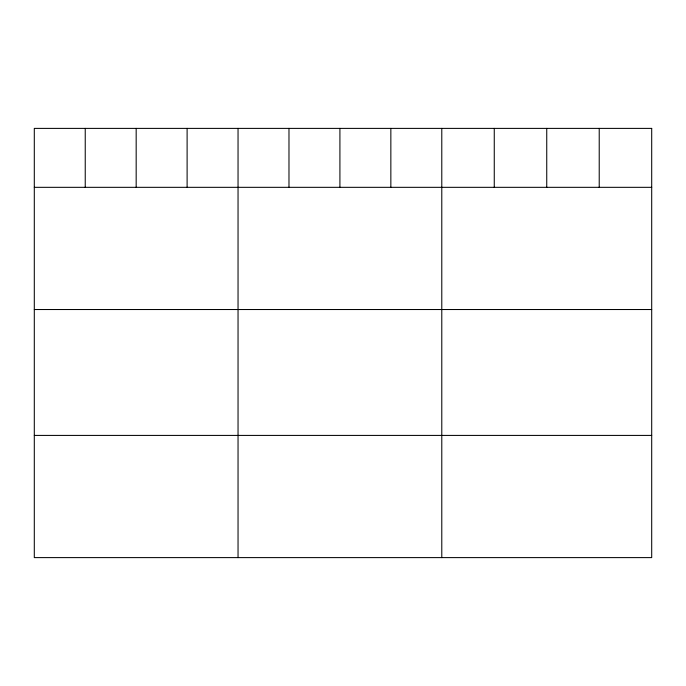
<?xml version="1.0" encoding="UTF-8"?>
<svg xmlns="http://www.w3.org/2000/svg" width="686" height="686" viewBox="0 0 686 686"><rect width="100%" height="100%" fill="white"/><g stroke="black" fill="none" stroke-linecap="round" stroke-linejoin="round"><path stroke-width="1.03" d="M34.3 187.329L651.7 187.329M34.3 309.523L651.7 309.523M34.3 435.413L651.7 435.413M599.221 128.393L599.221 187.329M546.742 128.393L546.742 187.329M494.263 128.393L494.263 187.329M441.784 128.393L441.784 557.607M390.849 128.393L390.849 187.329M339.913 128.393L339.913 187.329M288.978 128.393L288.978 187.329M238.042 128.393L238.042 557.607M187.107 128.393L187.107 187.329M136.171 128.393L136.171 187.329M85.236 128.393L85.236 187.329M651.7 128.393L34.3 128.393L34.3 557.607L651.7 557.607L651.7 128.393"/></g></svg>
